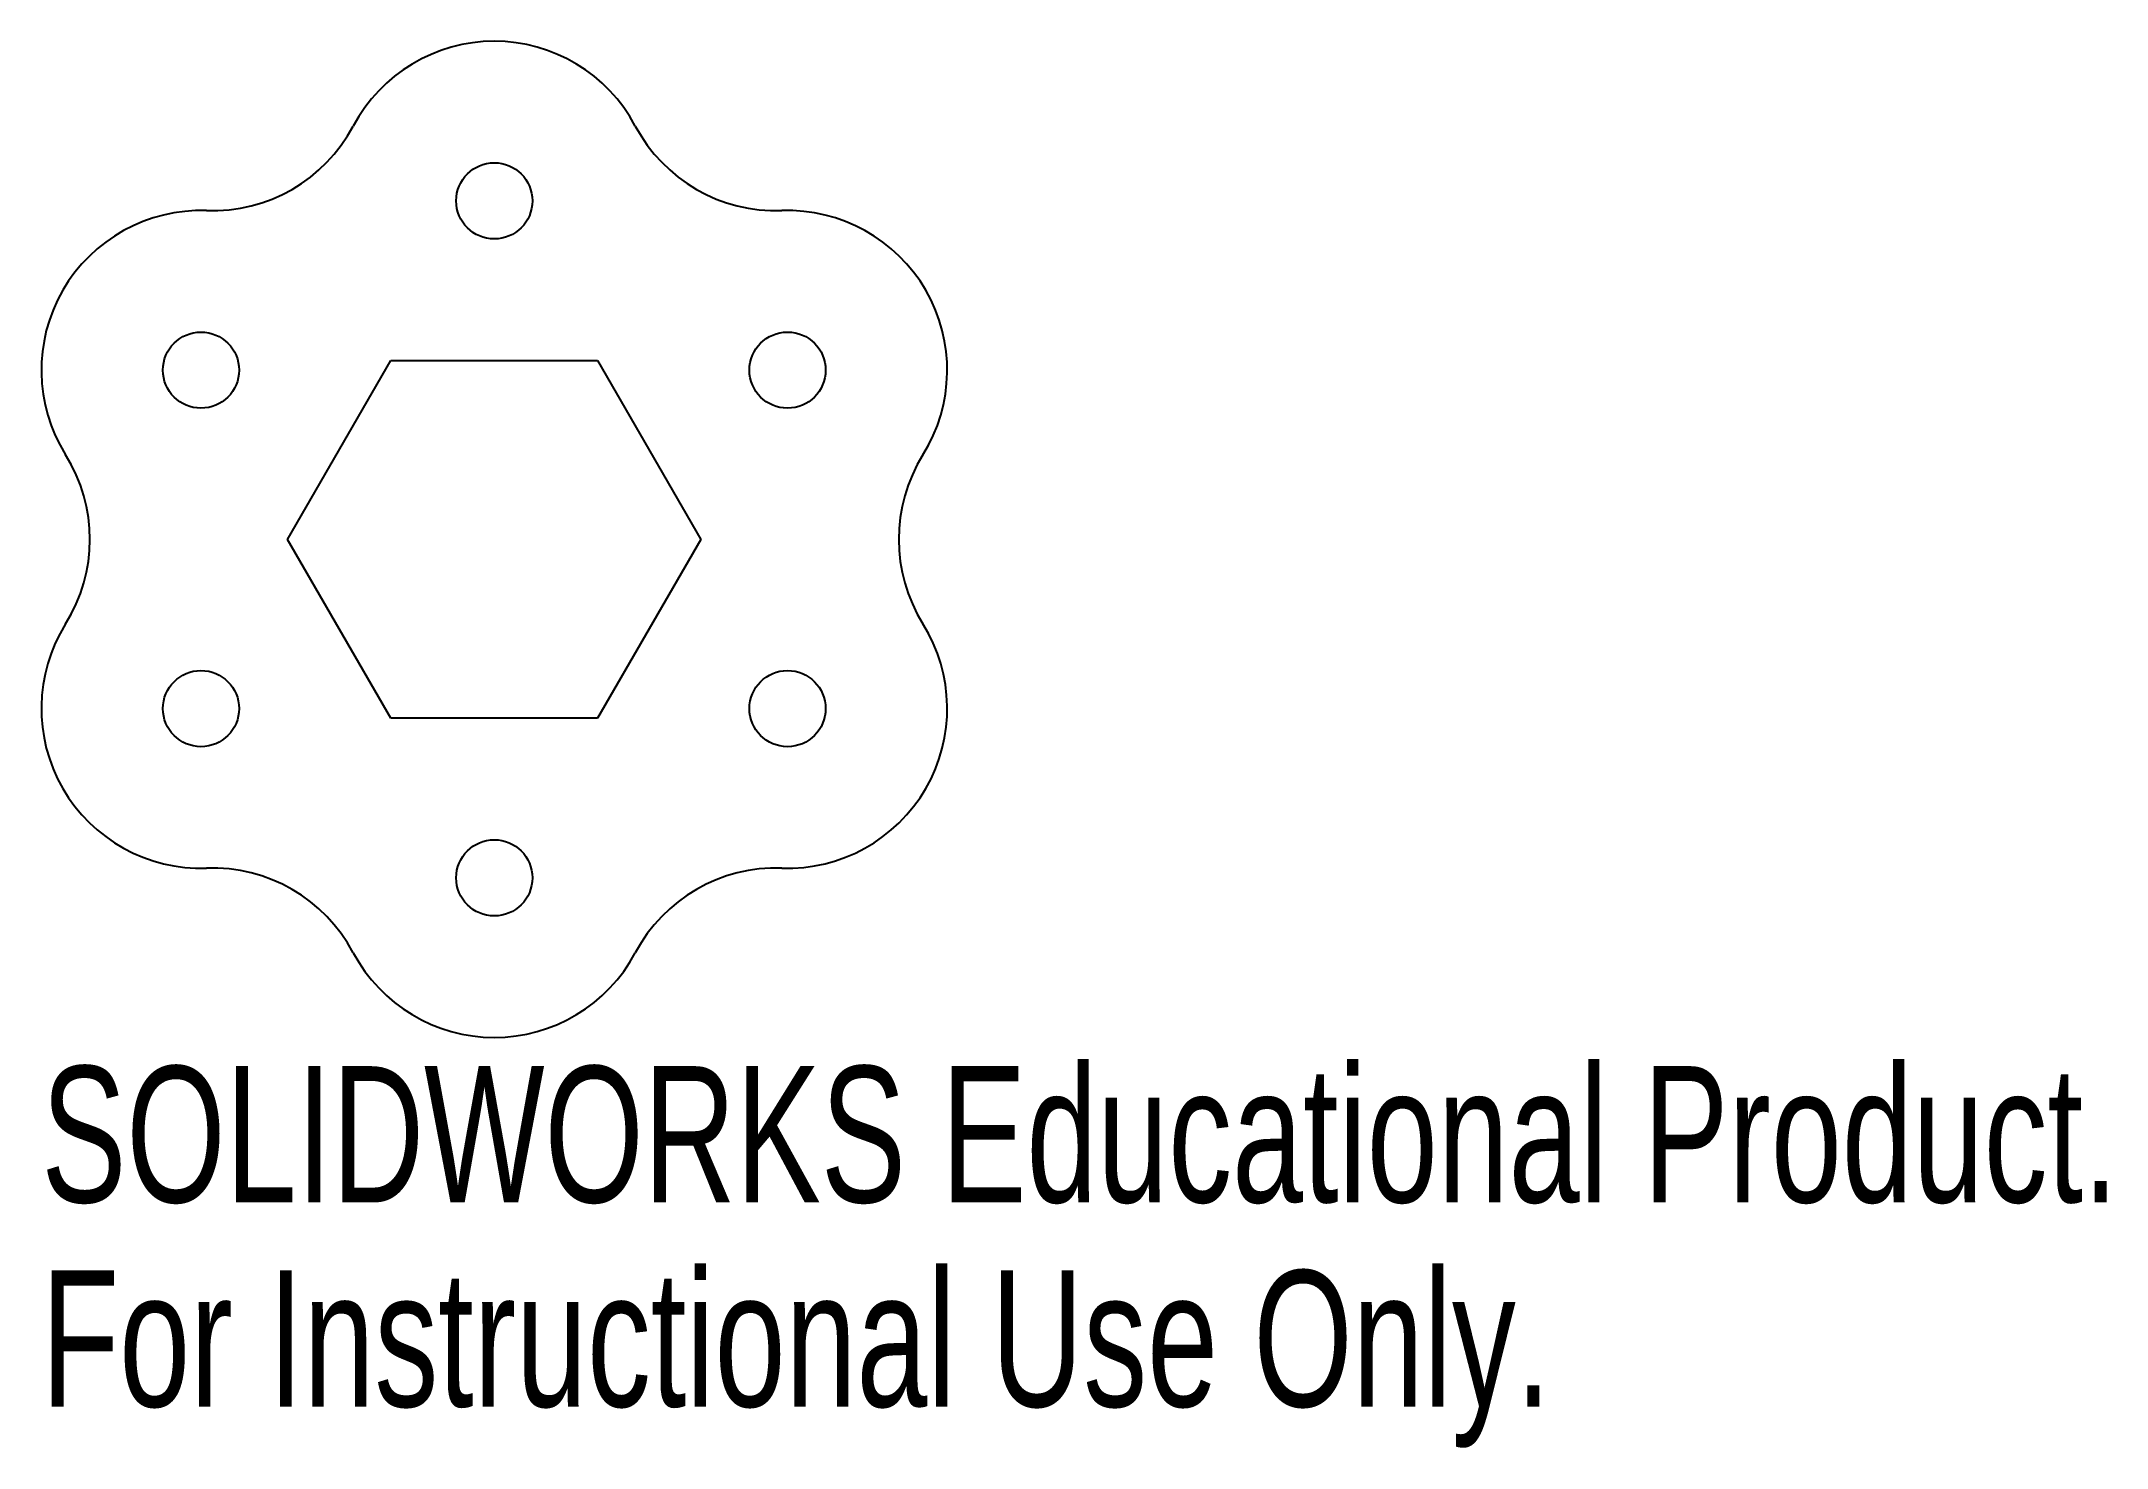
# Model space of a CAD drawing. Header units: inches. Extents: x -0.63 to 2.25, y -1.27 to 0.7.
import ezdxf

# ---------------------------------------------------------------- set-up
doc = ezdxf.new("R2010")
doc.units = ezdxf.units.IN
doc.header["$MEASUREMENT"] = 0
doc.styles.add('SLDTEXTSTYLE0', font='TXT', dxfattribs={"width": 0.7})

msp = doc.modelspace()

# ---------------------------------------------------------------- linework, layer by layer
at = {"color": 7, "linetype": 'Continuous', "lineweight": 25}
for p, q in [((-0.2887, 0), (-0.1443, 0.25)), ((-0.1443, 0.25), (0.1443, 0.25)), ((0.1443, 0.25), (0.2887, 0)), ((-0.1443, -0.25), (-0.2887, 0)), ((0.2887, 0), (0.1443, -0.25)), ((0.1443, -0.25), (-0.1443, -0.25))]:
    msp.add_line(p, q, dxfattribs=at)
for centre in [(0, 0.473), (-0.4096, 0.2365), (0.4096, 0.2365), (-0.4096, -0.2365), (0.4096, -0.2365), (0, -0.473)]:
    msp.add_circle(centre, 0.0532, dxfattribs=at)
for centre, start, end in [((0, 0.473), 27.9764, 152.0236), ((-0.3939, 0.6822), 267.9764, 332.0236), ((0.3939, 0.6822), 207.9764, 272.0236), ((-0.4096, 0.2365), 87.9764, 212.0236), ((0.4096, 0.2365), 327.9764, 92.0236), ((-0.7878, 0), 327.9764, 32.0236), ((0.7878, 0), 147.9764, 212.0236), ((-0.4096, -0.2365), 147.9764, 272.0236), ((0.4096, -0.2365), 267.9764, 32.0236), ((-0.3939, -0.6822), 27.9764, 92.0236), ((0.3939, -0.6822), 87.9764, 152.0236), ((0, -0.473), 207.9764, 332.0236)]:
    msp.add_arc(centre, 0.223, start, end, dxfattribs=at)

# ---------------------------------------------------------------- texts
at = {"color": 7, "linetype": 'Continuous', "char_height": 0.1903, "attachment_point": 1, "style": 'SLDTEXTSTYLE0'}
for s, insert in [('SOLIDWORKS Educational Product.', (-0.6326, -0.7361)), ('For Instructional Use Only.', (-0.6326, -1.0216))]:
    msp.add_mtext(s, dxfattribs=dict(at, insert=insert))

doc.saveas('drawing.dxf')
